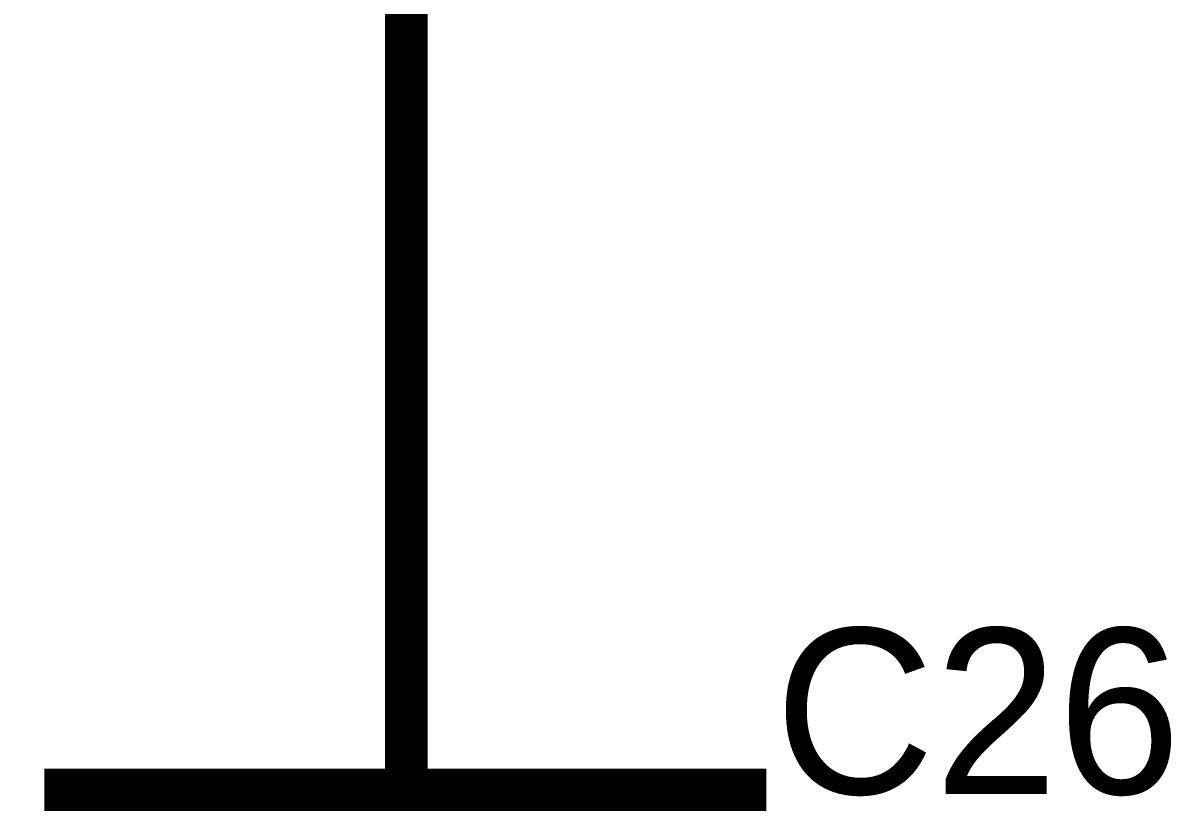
# Model space of a CAD drawing. Header units: inches. Extents: x 0 to 31.5, y 0 to 22.3.
# Drawn here: x 9.7954 to 10.1139, y 18.1238 to 18.3424 of the extents above; entities that cross this region are included whole.
import ezdxf

# ---------------------------------------------------------------- set-up
doc = ezdxf.new("R2010")
doc.units = ezdxf.units.IN
doc.header["$MEASUREMENT"] = 0
doc.layers.add('Sheet', color=255, linetype='Continuous')

msp = doc.modelspace()

# ---------------------------------------------------------------- linework, layer by layer
at = {"layer": 'Sheet'}
for points in [[(9.90174, 18.29964, 0.0118, 0.0118, 0), (9.90174, 18.49949, 0.0118, 0.0118, 0)], [(9.90174, 18.19972, 0.0118, 0.0118, 0), (9.90174, 18.29964, 0.0118, 0.0118, 0)], [(9.90174, 18.19972, 0.0118, 0.0118, 0), (9.90174, 18.12966, 0.0118, 0.0118, 0)], [(9.80126, 18.12966, 0.0118, 0.0118, 0), (10.00164, 18.12966, 0.0118, 0.0118, 0)]]:
    msp.add_lwpolyline(points, format="xyseb", dxfattribs=at)

# ---------------------------------------------------------------- texts
msp.add_text('C26', height=0.045941, dxfattribs=at).set_placement((10.00394, 18.12851))

doc.saveas('drawing.dxf')
